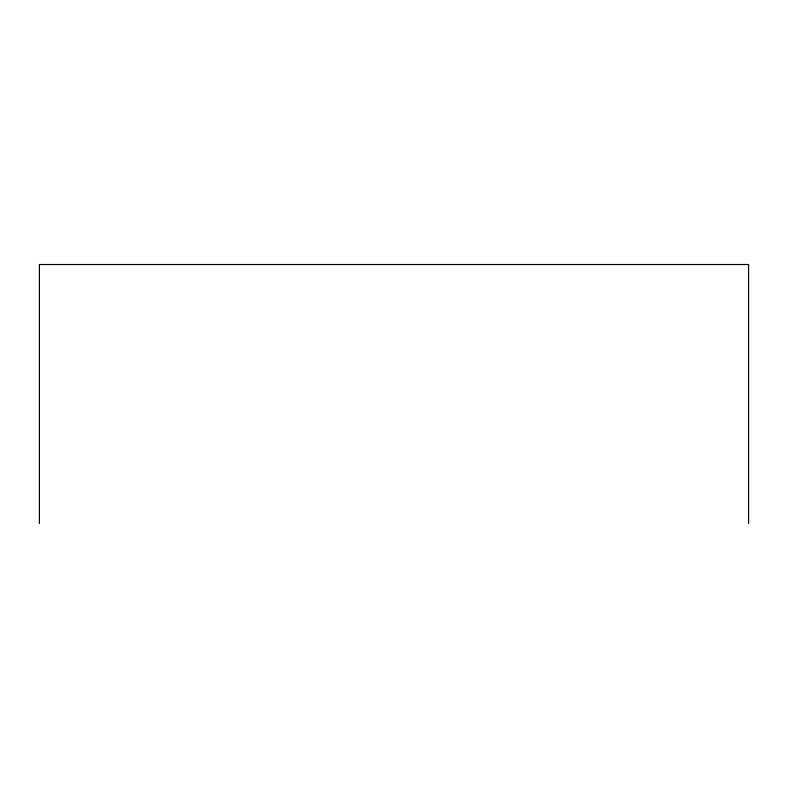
<?xml version="1.0" encoding="UTF-8"?>
<svg xmlns="http://www.w3.org/2000/svg" width="788" height="788" viewBox="0 0 788 788"><rect width="100%" height="100%" fill="white"/><g stroke="black" fill="none" stroke-linecap="round" stroke-linejoin="round"><path stroke-width="1.18" d="M748.6 523.488L748.6 264.512L39.4 264.512L39.4 523.488"/></g></svg>
